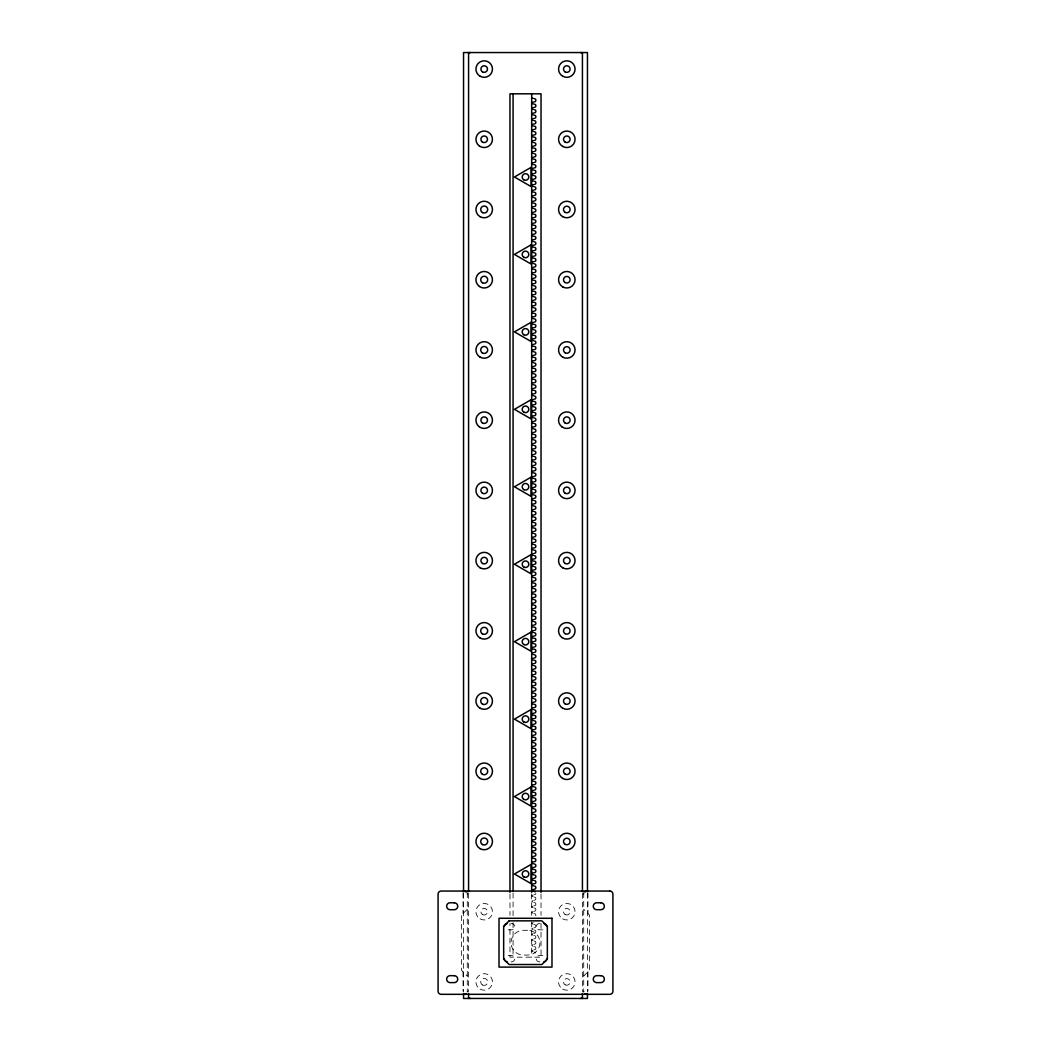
<?xml version="1.0" encoding="UTF-8"?>
<svg xmlns="http://www.w3.org/2000/svg" width="1051" height="1051" viewBox="0 0 1051 1051"><rect width="100%" height="100%" fill="white"/><g stroke="black" fill="none" stroke-linecap="round" stroke-linejoin="round"><path stroke-width="0.75" stroke-dasharray="5 3.75" d="M467.275 991.382L467.288 991.224A3.1 3.1 0 0 1 467.235 991.789L467.235 991.789M583.712 894.151L583.817 893.376A3.1 3.1 0 0 0 583.712 894.151L583.765 893.586M467.288 909.273L461.481 915.079L461.481 970.296L467.288 976.103M583.712 976.103L589.519 970.296L589.519 915.079L583.712 909.273M533.225 894.966L531.675 895.925L533.225 896.805M533.225 905.975L531.675 906.934L533.225 907.814M533.225 928.007L531.675 928.926L533.225 929.846M533.225 933.511L531.688 934.365L533.225 935.351M533.225 939.016L531.675 939.936L533.225 940.855M533.225 944.521L531.688 945.375L533.225 946.36M533.225 950.025L531.675 950.919L533.225 951.864M533.225 900.471L531.675 901.364L533.225 902.31M533.225 911.48L531.675 912.373L533.225 913.319M533.225 922.502L531.675 923.382L533.225 924.328M511.049 923.527L511.561 923.527A3.166 3.166 0 0 1 514.714 926.68A3.166 3.166 0 0 1 511.561 929.846L507.423 929.846A3.166 3.166 0 0 1 505.702 929.32M539.951 923.527L539.439 923.527A3.166 3.166 0 0 0 536.286 926.68A3.166 3.166 0 0 0 539.439 929.846L543.577 929.846A3.166 3.166 0 0 0 545.298 929.32M511.049 961.849L511.561 961.849A3.166 3.166 0 0 0 514.714 958.696A3.166 3.166 0 0 0 511.561 955.53L507.423 955.53A3.166 3.166 0 0 0 505.702 956.042M539.951 961.849L539.439 961.849A3.166 3.166 0 0 1 536.286 958.696A3.166 3.166 0 0 1 539.439 955.53L543.577 955.53A3.166 3.166 0 0 1 545.298 956.042M467.235 893.586L467.183 893.376A3.1 3.1 0 0 1 467.288 894.151L467.288 894.151M583.725 991.382L583.765 991.789A3.1 3.1 0 0 1 583.712 991.224L583.791 991.881M587.969 892.667L587.969 913.529M587.969 971.847L587.969 991.106M587.456 893.35L587.456 991.881M583.712 892.575L583.712 992.091M582.425 893.35L582.425 991.881M541.029 893.967L541.029 915.303M541.029 923.514L541.029 957.185L509.971 957.185L509.971 923.514M531.675 893.967L531.675 915.303M531.675 921.872L531.675 957.185M513.072 893.166L513.072 916.144M513.072 922.712L513.072 957.185M509.971 893.967L509.971 915.303M468.575 893.35L468.575 991.881M467.288 892.575L467.288 992.091M463.544 893.35L463.544 991.881M463.031 892.667L463.031 913.529M463.031 971.847L463.031 991.106M534.302 952.101A1.603 1.603 0 0 1 535.721 953.047M534.302 946.596A1.603 1.603 0 0 1 535.865 948.199A1.603 1.603 0 0 1 534.289 949.789M534.302 941.092A1.603 1.603 0 0 1 535.865 942.694A1.603 1.603 0 0 1 534.289 944.284M534.302 935.587A1.603 1.603 0 0 1 535.865 937.177A1.603 1.603 0 0 1 534.289 938.779M534.302 930.069A1.603 1.603 0 0 1 535.865 931.672A1.603 1.603 0 0 1 534.289 933.275M534.302 924.565A1.603 1.603 0 0 1 535.865 926.167A1.603 1.603 0 0 1 534.289 927.77M534.302 913.555A1.603 1.603 0 0 1 535.76 915.736M534.302 908.051A1.603 1.603 0 0 1 535.865 909.654A1.603 1.603 0 0 1 534.289 911.256M534.302 902.546A1.603 1.603 0 0 1 535.865 904.149A1.603 1.603 0 0 1 534.289 905.752M534.302 897.042A1.603 1.603 0 0 1 535.865 898.644A1.603 1.603 0 0 1 534.289 900.234M535.839 893.416A1.603 1.603 0 0 1 534.289 894.729M527.563 930.293L523.437 930.293A12.389 12.389 0 0 0 511.049 942.681A12.389 12.389 0 0 0 523.437 955.083L527.563 955.083A12.389 12.389 0 0 0 539.951 942.681A12.389 12.389 0 0 0 527.563 930.293M482.448 984.958A3.508 3.508 0 0 0 487.703 981.923A3.508 3.508 0 0 0 482.448 978.888A3.508 3.508 0 0 0 482.448 984.958M482.54 914.567A3.311 3.311 0 0 0 487.493 911.703A3.311 3.311 0 0 0 482.54 908.852A3.311 3.311 0 0 0 482.54 914.567M565.149 984.787A3.311 3.311 0 0 0 570.115 981.923A3.311 3.311 0 0 0 565.149 979.072A3.311 3.311 0 0 0 565.149 984.787M565.149 914.567A3.311 3.311 0 0 0 570.115 911.703A3.311 3.311 0 0 0 565.149 908.852A3.311 3.311 0 0 0 565.149 914.567M480.057 989.083A8.263 8.263 0 0 0 492.459 981.923A8.263 8.263 0 0 0 480.057 974.776A8.263 8.263 0 0 0 480.057 989.083M480.057 918.863A8.263 8.263 0 0 0 492.459 911.703A8.263 8.263 0 0 0 480.057 904.556A8.263 8.263 0 0 0 480.057 918.863M562.679 989.083A8.263 8.263 0 0 0 575.068 981.923A8.263 8.263 0 0 0 562.679 974.776A8.263 8.263 0 0 0 562.679 989.083M562.679 918.863A8.263 8.263 0 0 0 575.068 911.703A8.263 8.263 0 0 0 562.679 904.556A8.263 8.263 0 0 0 562.679 918.863"/><path stroke-width="1.5" d="M533.225 102.092L531.675 103.051L533.225 103.931M533.225 107.596L531.675 108.489L533.225 109.435M533.225 113.114L531.675 114.06L533.225 114.94M533.225 118.618L531.675 119.499L533.225 120.458M533.225 124.123L531.675 125.069L533.225 125.962M533.225 129.628L531.675 130.508L533.225 131.467M533.225 135.132L531.675 136.078L533.225 136.972M533.225 146.142L531.675 147.061L533.225 147.981M533.225 157.151L531.675 158.07L533.225 158.99M533.225 162.669L531.688 163.509L533.225 164.495M533.225 168.173L531.675 169.093L533.225 170.012M533.225 173.678L531.688 174.532L533.225 175.517M533.225 179.182L531.675 180.063L533.225 181.022M533.225 184.687L531.688 185.541L533.225 186.526M533.225 190.192L531.675 191.085L533.225 192.031M533.225 195.696L531.688 196.55L533.225 197.535M533.225 201.201L531.675 202.094L533.225 203.04M533.225 206.705L531.675 207.664L533.225 208.545M533.225 212.223L531.675 213.103L533.225 214.049M533.225 217.728L531.675 218.674L533.225 219.567M533.225 223.232L531.675 224.113L533.225 225.072M533.225 228.737L531.675 229.683L533.225 230.576M533.225 239.746L531.675 240.666L533.225 241.585M533.225 250.755L531.675 251.675L533.225 252.595M533.225 256.26L531.688 257.114L533.225 258.099M533.225 261.778L531.675 262.684L533.225 263.604M533.225 267.282L531.688 268.136L533.225 269.122M533.225 272.787L531.675 273.707L533.225 274.626M533.225 278.292L531.688 279.146L533.225 280.131M533.225 283.796L531.675 284.676L533.225 285.636M533.225 289.301L531.688 290.155L533.225 291.14M533.225 294.805L531.675 295.699L533.225 296.645M533.225 300.31L531.675 301.269L533.225 302.149M533.225 305.815L531.675 306.708L533.225 307.654M533.225 311.332L531.675 312.278L533.225 313.159M533.225 316.837L531.675 317.717L533.225 318.663M533.225 322.342L531.675 323.288L533.225 324.181M533.225 333.351L531.675 334.271L533.225 335.19M533.225 344.36L531.675 345.28L533.225 346.199M533.225 349.865L531.675 350.758L533.225 351.704M533.225 355.369L531.675 356.289L533.225 357.209M533.225 360.887L531.688 361.728L533.225 362.713M533.225 366.392L531.675 367.311L533.225 368.218M533.225 371.896L531.688 372.75L533.225 373.736M533.225 377.401L531.675 378.281L533.225 379.24M533.225 382.906L531.688 383.76L533.225 384.745M533.225 388.41L531.675 389.29L533.225 390.249M533.225 393.915L531.675 394.874L533.225 395.754M533.225 399.419L531.675 400.313L533.225 401.259M533.225 404.924L531.675 405.883L533.225 406.763M533.225 410.442L531.675 411.322L533.225 412.268M533.225 415.946L531.675 416.892L533.225 417.772M533.225 426.956L531.675 427.875L533.225 428.795M533.225 437.965L531.675 438.884L533.225 439.804M533.225 448.974L531.675 449.894L533.225 450.813M533.225 454.479L531.688 455.333L533.225 456.318M533.225 459.983L531.675 460.903L533.225 461.823M533.225 465.501L531.688 466.342L533.225 467.327M533.225 471.006L531.675 471.886L533.225 472.845M533.225 476.51L531.688 477.364L533.225 478.35M533.225 482.015L531.675 482.895L533.225 483.854M533.225 487.519L531.675 488.465L533.225 489.359M533.225 493.024L531.675 493.917L533.225 494.863M533.225 498.529L531.675 499.488L533.225 500.368M533.225 504.033L531.675 504.927L533.225 505.873M533.225 509.538L531.675 510.497L533.225 511.377M533.225 520.56L531.675 521.506L533.225 522.4M533.225 531.57L531.675 532.489L533.225 533.409M533.225 542.579L531.675 543.498L533.225 544.418M533.225 548.083L531.688 548.937L533.225 549.923M533.225 553.588L531.675 554.508L533.225 555.427M533.225 559.093L531.688 559.947L533.225 560.932M533.225 564.61L531.675 565.491L533.225 566.436M533.225 570.115L531.688 570.969L533.225 571.954M533.225 575.62L531.675 576.5L533.225 577.459M533.225 581.124L531.675 582.07L533.225 582.963M533.225 586.629L531.675 587.509L533.225 588.468M533.225 592.133L531.675 593.092L533.225 593.973M533.225 597.638L531.675 598.531L533.225 599.477M533.225 603.143L531.675 604.102L533.225 604.982M533.225 608.647L531.675 609.541L533.225 610.486M533.225 614.165L531.675 615.111L533.225 615.991M533.225 625.174L531.675 626.094L533.225 627.013M533.225 636.183L531.675 637.103L533.225 638.023M533.225 641.688L531.688 642.542L533.225 643.527M533.225 647.193L531.675 648.112L533.225 649.032M533.225 652.697L531.688 653.551L533.225 654.537M533.225 658.202L531.675 659.095L533.225 660.041M533.225 663.72L531.688 664.56L533.225 665.546M533.225 669.224L531.675 670.104L533.225 671.05M533.225 674.729L531.688 675.583L533.225 676.568M533.225 680.233L531.675 681.114L533.225 682.073M533.225 685.738L531.675 686.684L533.225 687.577M533.225 691.243L531.675 692.123L533.225 693.082M533.225 696.747L531.675 697.706L533.225 698.587M533.225 702.252L531.675 703.145L533.225 704.091M533.225 707.757L531.675 708.716L533.225 709.596M533.225 718.779L531.675 719.699L533.225 720.605M533.225 729.788L531.675 730.708L533.225 731.627M533.225 735.293L531.688 736.147L533.225 737.132M533.225 740.797L531.675 741.717L533.225 742.637M533.225 746.302L531.688 747.156L533.225 748.141M533.225 751.807L531.675 752.726L533.225 753.646M533.225 757.311L531.688 758.165L533.225 759.15M533.225 762.816L531.675 763.709L533.225 764.655M533.225 768.334L531.688 769.174L533.225 770.16M533.225 773.838L531.675 774.718L533.225 775.677M533.225 779.343L531.675 780.289L533.225 781.182M533.225 784.847L531.675 785.728L533.225 786.687M533.225 790.352L531.675 791.298L533.225 792.191M533.225 795.857L531.675 796.75L533.225 797.696M533.225 801.361L531.675 802.32L533.225 803.2M533.225 812.37L531.675 813.29L533.225 814.21M533.225 823.393L531.675 824.312L533.225 825.232M533.225 828.897L531.675 829.778L533.225 830.737M533.225 834.402L531.675 835.322L533.225 836.241M533.225 839.907L531.688 840.761L533.225 841.746M533.225 845.411L531.675 846.331L533.225 847.251M533.225 850.916L531.688 851.77L533.225 852.755M533.225 856.42L531.675 857.314L533.225 858.26M533.225 861.925L531.688 862.779L533.225 863.764M533.225 867.443L531.675 868.323L533.225 869.269M533.225 872.947L531.675 873.893L533.225 874.787M533.225 878.452L531.675 879.332L533.225 880.291M533.225 883.957L531.675 884.903L533.225 885.796M533.225 889.461L531.675 890.342L533.225 891.301M533.225 234.242L531.675 235.122L533.225 236.081M533.225 327.846L531.675 328.727L533.225 329.686M533.225 421.451L531.675 422.331L533.225 423.29M533.225 515.056L531.675 515.936L533.225 516.882M533.225 713.274L531.675 714.154L533.225 715.1M533.225 806.866L531.675 807.759L533.225 808.705M533.225 140.637L531.675 141.53L533.225 142.476M533.225 338.856L531.675 339.749L533.225 340.695M533.225 432.46L531.675 433.34L533.225 434.299M533.225 526.065L531.675 526.945L533.225 527.904M533.225 619.67L531.675 620.55L533.225 621.496M533.225 817.888L531.675 818.768L533.225 819.714M533.225 151.646L531.675 152.54L533.225 153.485M533.225 245.251L531.675 246.144L533.225 247.09M533.225 443.469L531.675 444.363L533.225 445.309M533.225 537.074L531.675 537.954L533.225 538.913M533.225 630.679L531.675 631.559L533.225 632.518M533.225 724.284L531.675 725.164L533.225 726.123M533.199 98.426L531.964 97.953M587.456 891.708L587.456 52.55L463.544 52.55L463.544 891.708M587.456 993.523L587.456 998.45L463.544 998.45L463.544 993.523M582.425 52.55L582.425 891.708M582.425 993.523L582.425 998.45M541.029 892.325L541.029 93.815L509.971 93.815L509.971 892.325M531.675 93.815L531.675 892.325M513.072 93.815L513.072 891.524M468.575 52.55L468.575 891.708M468.575 993.523L468.575 998.45M546.717 958.972A3.166 3.166 0 0 1 543.853 961.836M543.853 923.54A3.166 3.166 0 0 1 546.717 926.404M507.147 961.836A3.166 3.166 0 0 1 504.283 958.972M504.283 926.404A3.166 3.166 0 0 1 507.147 923.54M580.612 52.55A3.1 3.1 0 0 1 582.307 53.049M468.693 53.049A3.1 3.1 0 0 1 470.388 52.55M470.388 998.45A3.1 3.1 0 0 1 468.693 997.951M582.307 997.951A3.1 3.1 0 0 1 580.612 998.45M534.302 891.537A1.603 1.603 0 0 1 535.156 891.8M534.302 886.032A1.603 1.603 0 0 1 535.865 887.622A1.603 1.603 0 0 1 534.289 889.225M534.302 880.515A1.603 1.603 0 0 1 535.865 882.117A1.603 1.603 0 0 1 534.289 883.72M534.302 875.01A1.603 1.603 0 0 1 535.865 876.613A1.603 1.603 0 0 1 534.289 878.216M534.302 869.505A1.603 1.603 0 0 1 535.865 871.108A1.603 1.603 0 0 1 534.289 872.711M534.302 864.001A1.603 1.603 0 0 1 535.865 865.604A1.603 1.603 0 0 1 534.289 867.206M534.302 858.496A1.603 1.603 0 0 1 535.865 860.099A1.603 1.603 0 0 1 534.289 861.702M534.302 852.992A1.603 1.603 0 0 1 535.865 854.594A1.603 1.603 0 0 1 534.289 856.197M534.302 847.487A1.603 1.603 0 0 1 535.865 849.09A1.603 1.603 0 0 1 534.289 850.679M534.302 841.982A1.603 1.603 0 0 1 535.865 843.585A1.603 1.603 0 0 1 534.289 845.175M534.302 836.478A1.603 1.603 0 0 1 535.865 838.067A1.603 1.603 0 0 1 534.289 839.67M534.302 830.96A1.603 1.603 0 0 1 535.865 832.563A1.603 1.603 0 0 1 534.289 834.166M534.302 825.455A1.603 1.603 0 0 1 535.865 827.058A1.603 1.603 0 0 1 534.289 828.661M534.302 819.951A1.603 1.603 0 0 1 535.865 821.554A1.603 1.603 0 0 1 534.289 823.156M534.302 814.446A1.603 1.603 0 0 1 535.865 816.049A1.603 1.603 0 0 1 534.289 817.652M534.302 808.942A1.603 1.603 0 0 1 535.865 810.544A1.603 1.603 0 0 1 534.289 812.147M534.302 803.437A1.603 1.603 0 0 1 535.865 805.04A1.603 1.603 0 0 1 534.289 806.642M534.302 797.932A1.603 1.603 0 0 1 535.865 799.535A1.603 1.603 0 0 1 534.289 801.125M534.302 792.428A1.603 1.603 0 0 1 535.865 794.03A1.603 1.603 0 0 1 534.289 795.62M534.302 786.923A1.603 1.603 0 0 1 535.865 788.513A1.603 1.603 0 0 1 534.289 790.116M534.302 781.405A1.603 1.603 0 0 1 535.865 783.008A1.603 1.603 0 0 1 534.289 784.611M534.302 775.901A1.603 1.603 0 0 1 535.865 777.504A1.603 1.603 0 0 1 534.289 779.106M534.302 770.396A1.603 1.603 0 0 1 535.865 771.999A1.603 1.603 0 0 1 534.289 773.602M534.302 764.892A1.603 1.603 0 0 1 535.865 766.494A1.603 1.603 0 0 1 534.289 768.097M534.302 759.387A1.603 1.603 0 0 1 535.865 760.99A1.603 1.603 0 0 1 534.289 762.592M534.302 753.882A1.603 1.603 0 0 1 535.865 755.485A1.603 1.603 0 0 1 534.289 757.088M534.302 748.378A1.603 1.603 0 0 1 535.865 749.98A1.603 1.603 0 0 1 534.289 751.57M534.302 742.873A1.603 1.603 0 0 1 535.865 744.476A1.603 1.603 0 0 1 534.289 746.065M534.302 737.368A1.603 1.603 0 0 1 535.865 738.958A1.603 1.603 0 0 1 534.289 740.561M534.302 731.864A1.603 1.603 0 0 1 535.865 733.453A1.603 1.603 0 0 1 534.289 735.056M534.302 726.346A1.603 1.603 0 0 1 535.865 727.949A1.603 1.603 0 0 1 534.289 729.552M534.302 720.841A1.603 1.603 0 0 1 535.865 722.444A1.603 1.603 0 0 1 534.289 724.047M534.302 715.337A1.603 1.603 0 0 1 535.865 716.94A1.603 1.603 0 0 1 534.289 718.542M534.302 709.832A1.603 1.603 0 0 1 535.865 711.435A1.603 1.603 0 0 1 534.289 713.038M534.302 704.328A1.603 1.603 0 0 1 535.865 705.93A1.603 1.603 0 0 1 534.289 707.533M534.302 698.823A1.603 1.603 0 0 1 535.865 700.426A1.603 1.603 0 0 1 534.289 702.015M534.302 693.318A1.603 1.603 0 0 1 535.865 694.921A1.603 1.603 0 0 1 534.289 696.511M534.302 687.814A1.603 1.603 0 0 1 535.865 689.403A1.603 1.603 0 0 1 534.289 691.006M534.302 682.309A1.603 1.603 0 0 1 535.865 683.899A1.603 1.603 0 0 1 534.289 685.502M534.302 676.791A1.603 1.603 0 0 1 535.865 678.394A1.603 1.603 0 0 1 534.289 679.997M534.302 671.287A1.603 1.603 0 0 1 535.865 672.89A1.603 1.603 0 0 1 534.289 674.492M534.302 665.782A1.603 1.603 0 0 1 535.865 667.385A1.603 1.603 0 0 1 534.289 668.988M534.302 660.278A1.603 1.603 0 0 1 535.865 661.88A1.603 1.603 0 0 1 534.289 663.483M534.302 654.773A1.603 1.603 0 0 1 535.865 656.376A1.603 1.603 0 0 1 534.289 657.979M534.302 649.268A1.603 1.603 0 0 1 535.865 650.871A1.603 1.603 0 0 1 534.289 652.461M534.302 643.764A1.603 1.603 0 0 1 535.865 645.367A1.603 1.603 0 0 1 534.289 646.956M534.302 638.259A1.603 1.603 0 0 1 535.865 639.849A1.603 1.603 0 0 1 534.289 641.452M534.302 632.755A1.603 1.603 0 0 1 535.865 634.344A1.603 1.603 0 0 1 534.289 635.947M534.302 627.237A1.603 1.603 0 0 1 535.865 628.84A1.603 1.603 0 0 1 534.289 630.442M534.302 621.732A1.603 1.603 0 0 1 535.865 623.335A1.603 1.603 0 0 1 534.289 624.938M534.302 616.228A1.603 1.603 0 0 1 535.865 617.83A1.603 1.603 0 0 1 534.289 619.433M534.302 610.723A1.603 1.603 0 0 1 535.865 612.326A1.603 1.603 0 0 1 534.289 613.929M534.302 605.218A1.603 1.603 0 0 1 535.865 606.821A1.603 1.603 0 0 1 534.289 608.424M534.302 599.714A1.603 1.603 0 0 1 535.865 601.317A1.603 1.603 0 0 1 534.289 602.906M534.302 594.209A1.603 1.603 0 0 1 535.865 595.812A1.603 1.603 0 0 1 534.289 597.402M534.302 588.705A1.603 1.603 0 0 1 535.865 590.307A1.603 1.603 0 0 1 534.289 591.897M534.302 583.2A1.603 1.603 0 0 1 535.865 584.79A1.603 1.603 0 0 1 534.289 586.392M534.302 577.682A1.603 1.603 0 0 1 535.865 579.285A1.603 1.603 0 0 1 534.289 580.888M534.302 572.178A1.603 1.603 0 0 1 535.865 573.78A1.603 1.603 0 0 1 534.289 575.383M534.302 566.673A1.603 1.603 0 0 1 535.865 568.276A1.603 1.603 0 0 1 534.289 569.878M534.302 561.168A1.603 1.603 0 0 1 535.865 562.771A1.603 1.603 0 0 1 534.289 564.374M534.302 555.664A1.603 1.603 0 0 1 535.865 557.266A1.603 1.603 0 0 1 534.289 558.869M534.302 550.159A1.603 1.603 0 0 1 535.865 551.762A1.603 1.603 0 0 1 534.289 553.365M534.302 544.654A1.603 1.603 0 0 1 535.865 546.257A1.603 1.603 0 0 1 534.289 547.847M534.302 539.15A1.603 1.603 0 0 1 535.865 540.753A1.603 1.603 0 0 1 534.289 542.342M534.302 533.645A1.603 1.603 0 0 1 535.865 535.235A1.603 1.603 0 0 1 534.289 536.838M534.302 528.127A1.603 1.603 0 0 1 535.865 529.73A1.603 1.603 0 0 1 534.289 531.333M534.302 522.623A1.603 1.603 0 0 1 535.865 524.226A1.603 1.603 0 0 1 534.289 525.828M534.302 517.118A1.603 1.603 0 0 1 535.865 518.721A1.603 1.603 0 0 1 534.289 520.324M534.302 511.614A1.603 1.603 0 0 1 535.865 513.216A1.603 1.603 0 0 1 534.289 514.819M534.302 506.109A1.603 1.603 0 0 1 535.865 507.712A1.603 1.603 0 0 1 534.289 509.315M534.302 500.604A1.603 1.603 0 0 1 535.865 502.207A1.603 1.603 0 0 1 534.289 503.81M534.302 495.1A1.603 1.603 0 0 1 535.865 496.703A1.603 1.603 0 0 1 534.289 498.292M534.302 489.595A1.603 1.603 0 0 1 535.865 491.198A1.603 1.603 0 0 1 534.289 492.788M534.302 484.091A1.603 1.603 0 0 1 535.865 485.68A1.603 1.603 0 0 1 534.289 487.283M534.302 478.573A1.603 1.603 0 0 1 535.865 480.176A1.603 1.603 0 0 1 534.289 481.778M534.302 473.068A1.603 1.603 0 0 1 535.865 474.671A1.603 1.603 0 0 1 534.289 476.274M534.302 467.564A1.603 1.603 0 0 1 535.865 469.166A1.603 1.603 0 0 1 534.289 470.769M534.302 462.059A1.603 1.603 0 0 1 535.865 463.662A1.603 1.603 0 0 1 534.289 465.265M534.302 456.554A1.603 1.603 0 0 1 535.865 458.157A1.603 1.603 0 0 1 534.289 459.76M534.302 451.05A1.603 1.603 0 0 1 535.865 452.653A1.603 1.603 0 0 1 534.289 454.255M534.302 445.545A1.603 1.603 0 0 1 535.865 447.148A1.603 1.603 0 0 1 534.289 448.738M534.302 440.041A1.603 1.603 0 0 1 535.865 441.643A1.603 1.603 0 0 1 534.289 443.233M534.302 434.536A1.603 1.603 0 0 1 535.865 436.126A1.603 1.603 0 0 1 534.289 437.728M534.302 429.018A1.603 1.603 0 0 1 535.865 430.621A1.603 1.603 0 0 1 534.289 432.224M534.302 423.514A1.603 1.603 0 0 1 535.865 425.116A1.603 1.603 0 0 1 534.289 426.719M534.302 418.009A1.603 1.603 0 0 1 535.865 419.612A1.603 1.603 0 0 1 534.289 421.215M534.302 412.504A1.603 1.603 0 0 1 535.865 414.107A1.603 1.603 0 0 1 534.289 415.71M534.302 407A1.603 1.603 0 0 1 535.865 408.603A1.603 1.603 0 0 1 534.289 410.205M534.302 401.495A1.603 1.603 0 0 1 535.865 403.098A1.603 1.603 0 0 1 534.289 404.701M534.302 395.991A1.603 1.603 0 0 1 535.865 397.593A1.603 1.603 0 0 1 534.289 399.183M534.302 390.486A1.603 1.603 0 0 1 535.865 392.089A1.603 1.603 0 0 1 534.289 393.678M534.302 384.981A1.603 1.603 0 0 1 535.865 386.571A1.603 1.603 0 0 1 534.289 388.174M534.302 379.477A1.603 1.603 0 0 1 535.865 381.066A1.603 1.603 0 0 1 534.289 382.669M534.302 373.959A1.603 1.603 0 0 1 535.865 375.562A1.603 1.603 0 0 1 534.289 377.164M534.302 368.454A1.603 1.603 0 0 1 535.865 370.057A1.603 1.603 0 0 1 534.289 371.66M534.302 362.95A1.603 1.603 0 0 1 535.865 364.552A1.603 1.603 0 0 1 534.289 366.155M534.302 357.445A1.603 1.603 0 0 1 535.865 359.048A1.603 1.603 0 0 1 534.289 360.651M534.302 351.94A1.603 1.603 0 0 1 535.865 353.543A1.603 1.603 0 0 1 534.289 355.146M534.302 346.436A1.603 1.603 0 0 1 535.865 348.039A1.603 1.603 0 0 1 534.289 349.628M534.302 340.931A1.603 1.603 0 0 1 535.865 342.534A1.603 1.603 0 0 1 534.289 344.124M534.302 335.427A1.603 1.603 0 0 1 535.865 337.016A1.603 1.603 0 0 1 534.289 338.619M534.302 329.922A1.603 1.603 0 0 1 535.865 331.512A1.603 1.603 0 0 1 534.289 333.114M534.302 324.404A1.603 1.603 0 0 1 535.865 326.007A1.603 1.603 0 0 1 534.289 327.61M534.302 318.9A1.603 1.603 0 0 1 535.865 320.502A1.603 1.603 0 0 1 534.289 322.105M534.302 313.395A1.603 1.603 0 0 1 535.865 314.998A1.603 1.603 0 0 1 534.289 316.601M534.302 307.89A1.603 1.603 0 0 1 535.865 309.493A1.603 1.603 0 0 1 534.289 311.096M534.302 302.386A1.603 1.603 0 0 1 535.865 303.989A1.603 1.603 0 0 1 534.289 305.591M534.302 296.881A1.603 1.603 0 0 1 535.865 298.484A1.603 1.603 0 0 1 534.289 300.074M534.302 291.377A1.603 1.603 0 0 1 535.865 292.979A1.603 1.603 0 0 1 534.289 294.569M534.302 285.872A1.603 1.603 0 0 1 535.865 287.475A1.603 1.603 0 0 1 534.289 289.064M534.302 280.367A1.603 1.603 0 0 1 535.865 281.957A1.603 1.603 0 0 1 534.289 283.56M534.302 274.85A1.603 1.603 0 0 1 535.865 276.452A1.603 1.603 0 0 1 534.289 278.055M534.302 269.345A1.603 1.603 0 0 1 535.865 270.948A1.603 1.603 0 0 1 534.289 272.551M534.302 263.84A1.603 1.603 0 0 1 535.865 265.443A1.603 1.603 0 0 1 534.289 267.046M534.302 258.336A1.603 1.603 0 0 1 535.865 259.939A1.603 1.603 0 0 1 534.289 261.541M534.302 252.831A1.603 1.603 0 0 1 535.865 254.434A1.603 1.603 0 0 1 534.289 256.037M534.302 247.327A1.603 1.603 0 0 1 535.865 248.929A1.603 1.603 0 0 1 534.289 250.532M534.302 241.822A1.603 1.603 0 0 1 535.865 243.425A1.603 1.603 0 0 1 534.289 245.014M534.302 236.317A1.603 1.603 0 0 1 535.865 237.92A1.603 1.603 0 0 1 534.289 239.51M534.302 230.813A1.603 1.603 0 0 1 535.865 232.402A1.603 1.603 0 0 1 534.289 234.005M534.302 225.295A1.603 1.603 0 0 1 535.865 226.898A1.603 1.603 0 0 1 534.289 228.501M534.302 219.79A1.603 1.603 0 0 1 535.865 221.393A1.603 1.603 0 0 1 534.289 222.996M534.302 214.286A1.603 1.603 0 0 1 535.865 215.889A1.603 1.603 0 0 1 534.289 217.491M534.302 208.781A1.603 1.603 0 0 1 535.865 210.384A1.603 1.603 0 0 1 534.289 211.987M534.302 203.277A1.603 1.603 0 0 1 535.865 204.879A1.603 1.603 0 0 1 534.289 206.482M534.302 197.772A1.603 1.603 0 0 1 535.865 199.375A1.603 1.603 0 0 1 534.289 200.977M534.302 192.267A1.603 1.603 0 0 1 535.865 193.87A1.603 1.603 0 0 1 534.289 195.46M534.302 186.763A1.603 1.603 0 0 1 535.865 188.365A1.603 1.603 0 0 1 534.289 189.955M534.302 181.258A1.603 1.603 0 0 1 535.865 182.848A1.603 1.603 0 0 1 534.289 184.451M534.302 175.74A1.603 1.603 0 0 1 535.865 177.343A1.603 1.603 0 0 1 534.289 178.946M534.302 170.236A1.603 1.603 0 0 1 535.865 171.839A1.603 1.603 0 0 1 534.289 173.441M534.302 164.731A1.603 1.603 0 0 1 535.865 166.334A1.603 1.603 0 0 1 534.289 167.937M534.302 159.226A1.603 1.603 0 0 1 535.865 160.829A1.603 1.603 0 0 1 534.289 162.432M534.302 153.722A1.603 1.603 0 0 1 535.865 155.325A1.603 1.603 0 0 1 534.289 156.927M534.302 148.217A1.603 1.603 0 0 1 535.865 149.82A1.603 1.603 0 0 1 534.289 151.423M534.302 142.713A1.603 1.603 0 0 1 535.865 144.315A1.603 1.603 0 0 1 534.289 145.905M534.302 137.208A1.603 1.603 0 0 1 535.865 138.811A1.603 1.603 0 0 1 534.289 140.4M534.302 131.703A1.603 1.603 0 0 1 535.865 133.293A1.603 1.603 0 0 1 534.289 134.896M534.302 126.186A1.603 1.603 0 0 1 535.865 127.788A1.603 1.603 0 0 1 534.289 129.391M534.302 120.681A1.603 1.603 0 0 1 535.865 122.284A1.603 1.603 0 0 1 534.289 123.887M534.302 115.176A1.603 1.603 0 0 1 535.865 116.779A1.603 1.603 0 0 1 534.289 118.382M534.302 109.672A1.603 1.603 0 0 1 535.865 111.275A1.603 1.603 0 0 1 534.289 112.877M534.302 104.167A1.603 1.603 0 0 1 535.865 105.77A1.603 1.603 0 0 1 534.289 107.373M534.302 98.663A1.603 1.603 0 0 1 535.865 100.265A1.603 1.603 0 0 1 534.289 101.868M586.813 994.325A3.1 3.1 0 0 1 584.855 993.629M584.855 891.747A3.1 3.1 0 0 1 586.813 891.051M586.8 994.193A4.94 3.495 90 0 1 584.973 993.72M584.855 891.8A4.112 2.917 90 0 1 586.76 891.445M466.145 993.629A3.1 3.1 0 0 1 464.187 994.325M464.187 891.051A3.1 3.1 0 0 1 466.145 891.747M466.027 993.72A4.94 3.495 -90 0 1 464.2 994.193M464.24 891.445A4.112 2.917 90 0 1 466.145 891.8M509.118 920.847L503.665 926.312L503.665 959.064L509.118 964.529L541.882 964.529L547.335 959.064L547.335 926.312L541.882 920.847L509.118 920.847M531.031 167.411L514.451 176.988L531.031 186.553L531.031 167.411M531.031 244.857L514.451 254.434L531.031 263.998L531.031 244.857M531.031 322.315L514.451 331.88L531.031 341.444L531.031 322.315M531.031 399.761L514.451 409.325L531.031 418.902L531.031 399.761M531.031 477.207L514.451 486.771L531.031 496.348L531.031 477.207M531.031 554.652L514.451 564.229L531.031 573.793L531.031 554.652M531.031 632.098L514.451 641.675L531.031 651.239L531.031 632.098M531.031 709.556L514.451 719.12L531.031 728.685L531.031 709.556M531.031 787.002L514.451 796.566L531.031 806.143L531.031 787.002M531.031 864.447L514.451 874.012L531.031 883.589L531.031 864.447M609.816 891.051L441.184 891.051A3.1 3.1 0 0 0 438.083 894.151L438.083 991.224A3.1 3.1 0 0 0 441.184 994.325L609.816 994.325A3.1 3.1 0 0 0 612.917 991.224L612.917 894.151A3.1 3.1 0 0 0 609.816 891.051M454.242 902.77L450.117 902.77A3.468 3.468 0 0 0 446.649 906.238A3.468 3.468 0 0 0 450.117 909.706L454.242 909.706A3.468 3.468 0 0 0 457.724 906.238A3.468 3.468 0 0 0 454.242 902.77M600.883 902.77L596.758 902.77A3.468 3.468 0 0 0 593.276 906.238A3.468 3.468 0 0 0 596.758 909.706L600.883 909.706A3.468 3.468 0 0 0 604.351 906.238A3.468 3.468 0 0 0 600.883 902.77M551.985 918.272L499.015 918.272L499.015 967.104L551.985 967.104L551.985 918.272M454.242 975.67L450.117 975.67A3.468 3.468 0 0 0 446.649 979.138A3.468 3.468 0 0 0 450.117 982.606L454.242 982.606A3.468 3.468 0 0 0 457.724 979.138A3.468 3.468 0 0 0 454.242 975.67M600.883 975.67L596.758 975.67A3.468 3.468 0 0 0 593.276 979.138A3.468 3.468 0 0 0 596.758 982.606L600.883 982.606A3.468 3.468 0 0 0 604.351 979.138A3.468 3.468 0 0 0 600.883 975.67M523.845 876.876A3.311 3.311 0 0 0 528.811 874.012A3.311 3.311 0 0 0 523.845 871.161A3.311 3.311 0 0 0 523.845 876.876M523.845 799.43A3.311 3.311 0 0 0 528.811 796.566A3.311 3.311 0 0 0 523.845 793.702A3.311 3.311 0 0 0 523.845 799.43M523.845 721.984A3.311 3.311 0 0 0 528.811 719.12A3.311 3.311 0 0 0 523.845 716.257A3.311 3.311 0 0 0 523.845 721.984M523.845 644.539A3.311 3.311 0 0 0 528.811 641.675A3.311 3.311 0 0 0 523.845 638.811A3.311 3.311 0 0 0 523.845 644.539M523.845 567.08A3.311 3.311 0 0 0 528.811 564.229A3.311 3.311 0 0 0 523.845 561.365A3.311 3.311 0 0 0 523.845 567.08M523.845 489.635A3.311 3.311 0 0 0 528.811 486.771A3.311 3.311 0 0 0 523.845 483.92A3.311 3.311 0 0 0 523.845 489.635M523.845 412.189A3.311 3.311 0 0 0 528.811 409.325A3.311 3.311 0 0 0 523.845 406.461A3.311 3.311 0 0 0 523.845 412.189M523.845 334.743A3.311 3.311 0 0 0 528.811 331.88A3.311 3.311 0 0 0 523.845 329.016A3.311 3.311 0 0 0 523.845 334.743M523.845 257.298A3.311 3.311 0 0 0 528.811 254.434A3.311 3.311 0 0 0 523.845 251.57A3.311 3.311 0 0 0 523.845 257.298M523.595 179.682A3.311 3.311 0 0 0 528.798 177.277A3.311 3.311 0 0 0 524.107 173.98A3.311 3.311 0 0 0 523.595 179.682M482.448 844.518A3.508 3.508 0 0 0 487.703 841.483A3.508 3.508 0 0 0 482.448 838.448A3.508 3.508 0 0 0 482.448 844.518M482.448 774.298A3.508 3.508 0 0 0 487.703 771.263A3.508 3.508 0 0 0 482.448 768.228A3.508 3.508 0 0 0 482.448 774.298M482.448 704.078A3.508 3.508 0 0 0 487.703 701.043A3.508 3.508 0 0 0 482.448 698.009A3.508 3.508 0 0 0 482.448 704.078M482.448 633.871A3.508 3.508 0 0 0 487.703 630.823A3.508 3.508 0 0 0 482.448 627.789A3.508 3.508 0 0 0 482.448 633.871M482.54 563.467A3.311 3.311 0 0 0 487.493 560.603A3.311 3.311 0 0 0 482.54 557.753A3.311 3.311 0 0 0 482.54 563.467M482.54 493.247A3.311 3.311 0 0 0 487.493 490.397A3.311 3.311 0 0 0 482.54 487.533A3.311 3.311 0 0 0 482.54 493.247M482.54 423.027A3.311 3.311 0 0 0 487.493 420.177A3.311 3.311 0 0 0 482.54 417.313A3.311 3.311 0 0 0 482.54 423.027M482.448 352.991A3.508 3.508 0 0 0 487.703 349.957A3.508 3.508 0 0 0 482.448 346.922A3.508 3.508 0 0 0 482.448 352.991M482.448 282.772A3.508 3.508 0 0 0 487.703 279.737A3.508 3.508 0 0 0 482.448 276.702A3.508 3.508 0 0 0 482.448 282.772M482.448 212.552A3.508 3.508 0 0 0 487.703 209.517A3.508 3.508 0 0 0 482.448 206.482A3.508 3.508 0 0 0 482.448 212.552M482.291 141.99A3.311 3.311 0 0 0 487.48 139.586A3.311 3.311 0 0 0 482.803 136.288A3.311 3.311 0 0 0 482.291 141.99M482.54 71.928A3.311 3.311 0 0 0 487.493 69.077A3.311 3.311 0 0 0 482.54 66.213A3.311 3.311 0 0 0 482.54 71.928M565.149 844.347A3.311 3.311 0 0 0 570.115 841.483A3.311 3.311 0 0 0 565.149 838.632A3.311 3.311 0 0 0 565.149 844.347M565.149 774.127A3.311 3.311 0 0 0 570.115 771.263A3.311 3.311 0 0 0 565.149 768.412A3.311 3.311 0 0 0 565.149 774.127M565.149 703.907A3.311 3.311 0 0 0 570.115 701.043A3.311 3.311 0 0 0 565.149 698.192A3.311 3.311 0 0 0 565.149 703.907M565.149 633.687A3.311 3.311 0 0 0 570.115 630.823A3.311 3.311 0 0 0 565.149 627.972A3.311 3.311 0 0 0 565.149 633.687M565.149 563.467A3.311 3.311 0 0 0 570.115 560.603A3.311 3.311 0 0 0 565.149 557.753A3.311 3.311 0 0 0 565.149 563.467M565.149 493.247A3.311 3.311 0 0 0 570.115 490.397A3.311 3.311 0 0 0 565.149 487.533A3.311 3.311 0 0 0 565.149 493.247M565.149 423.027A3.311 3.311 0 0 0 570.115 420.177A3.311 3.311 0 0 0 565.149 417.313A3.311 3.311 0 0 0 565.149 423.027M565.149 352.808A3.311 3.311 0 0 0 570.115 349.957A3.311 3.311 0 0 0 565.149 347.093A3.311 3.311 0 0 0 565.149 352.808M564.899 282.43A3.311 3.311 0 0 0 570.102 280.026A3.311 3.311 0 0 0 565.412 276.728A3.311 3.311 0 0 0 564.899 282.43M565.149 212.368A3.311 3.311 0 0 0 570.115 209.517A3.311 3.311 0 0 0 565.149 206.653A3.311 3.311 0 0 0 565.149 212.368M565.149 142.148A3.311 3.311 0 0 0 570.115 139.297A3.311 3.311 0 0 0 565.149 136.433A3.311 3.311 0 0 0 565.149 142.148M565.149 71.928A3.311 3.311 0 0 0 570.115 69.077A3.311 3.311 0 0 0 565.149 66.213A3.311 3.311 0 0 0 565.149 71.928M480.057 848.643A8.263 8.263 0 0 0 492.459 841.483A8.263 8.263 0 0 0 480.057 834.336A8.263 8.263 0 0 0 480.057 848.643M480.057 778.423A8.263 8.263 0 0 0 492.459 771.263A8.263 8.263 0 0 0 480.057 764.116A8.263 8.263 0 0 0 480.057 778.423M480.057 708.203A8.263 8.263 0 0 0 492.459 701.043A8.263 8.263 0 0 0 480.057 693.896A8.263 8.263 0 0 0 480.057 708.203M480.057 637.983A8.263 8.263 0 0 0 492.459 630.823A8.263 8.263 0 0 0 480.057 623.677A8.263 8.263 0 0 0 480.057 637.983M480.057 567.763A8.263 8.263 0 0 0 492.459 560.603A8.263 8.263 0 0 0 480.057 553.457A8.263 8.263 0 0 0 480.057 567.763M480.057 497.543A8.263 8.263 0 0 0 492.459 490.397A8.263 8.263 0 0 0 480.057 483.237A8.263 8.263 0 0 0 480.057 497.543M479.44 426.929A8.263 8.263 0 0 0 492.42 420.912A8.263 8.263 0 0 0 480.727 412.675A8.263 8.263 0 0 0 479.44 426.929M480.057 357.104A8.263 8.263 0 0 0 492.459 349.957A8.263 8.263 0 0 0 480.057 342.797A8.263 8.263 0 0 0 480.057 357.104M479.44 286.489A8.263 8.263 0 0 0 492.42 280.472A8.263 8.263 0 0 0 480.727 272.235A8.263 8.263 0 0 0 479.44 286.489M480.057 216.664A8.263 8.263 0 0 0 492.459 209.517A8.263 8.263 0 0 0 480.057 202.357A8.263 8.263 0 0 0 480.057 216.664M479.44 146.05A8.263 8.263 0 0 0 492.42 140.033A8.263 8.263 0 0 0 480.727 131.795A8.263 8.263 0 0 0 479.44 146.05M480.057 76.224A8.263 8.263 0 0 0 492.459 69.077A8.263 8.263 0 0 0 480.057 61.917A8.263 8.263 0 0 0 480.057 76.224M562.679 848.643A8.263 8.263 0 0 0 575.068 841.483A8.263 8.263 0 0 0 562.679 834.336A8.263 8.263 0 0 0 562.679 848.643M562.679 778.423A8.263 8.263 0 0 0 575.068 771.263A8.263 8.263 0 0 0 562.679 764.116A8.263 8.263 0 0 0 562.679 778.423M562.679 708.203A8.263 8.263 0 0 0 575.068 701.043A8.263 8.263 0 0 0 562.679 693.896A8.263 8.263 0 0 0 562.679 708.203M562.049 637.589A8.263 8.263 0 0 0 575.028 631.572A8.263 8.263 0 0 0 563.336 623.335A8.263 8.263 0 0 0 562.049 637.589M562.679 567.763A8.263 8.263 0 0 0 575.068 560.603A8.263 8.263 0 0 0 562.679 553.457A8.263 8.263 0 0 0 562.679 567.763M562.679 497.543A8.263 8.263 0 0 0 575.068 490.397A8.263 8.263 0 0 0 562.679 483.237A8.263 8.263 0 0 0 562.679 497.543M562.049 426.929A8.263 8.263 0 0 0 575.028 420.912A8.263 8.263 0 0 0 563.336 412.675A8.263 8.263 0 0 0 562.049 426.929M562.679 357.104A8.263 8.263 0 0 0 575.068 349.957A8.263 8.263 0 0 0 562.679 342.797A8.263 8.263 0 0 0 562.679 357.104M562.679 286.884A8.263 8.263 0 0 0 575.068 279.737A8.263 8.263 0 0 0 562.679 272.577A8.263 8.263 0 0 0 562.679 286.884M562.679 216.664A8.263 8.263 0 0 0 575.068 209.517A8.263 8.263 0 0 0 562.679 202.357A8.263 8.263 0 0 0 562.679 216.664M562.679 146.444A8.263 8.263 0 0 0 575.068 139.297A8.263 8.263 0 0 0 562.679 132.137A8.263 8.263 0 0 0 562.679 146.444M562.679 76.224A8.263 8.263 0 0 0 575.068 69.077A8.263 8.263 0 0 0 562.679 61.917A8.263 8.263 0 0 0 562.679 76.224"/></g></svg>
